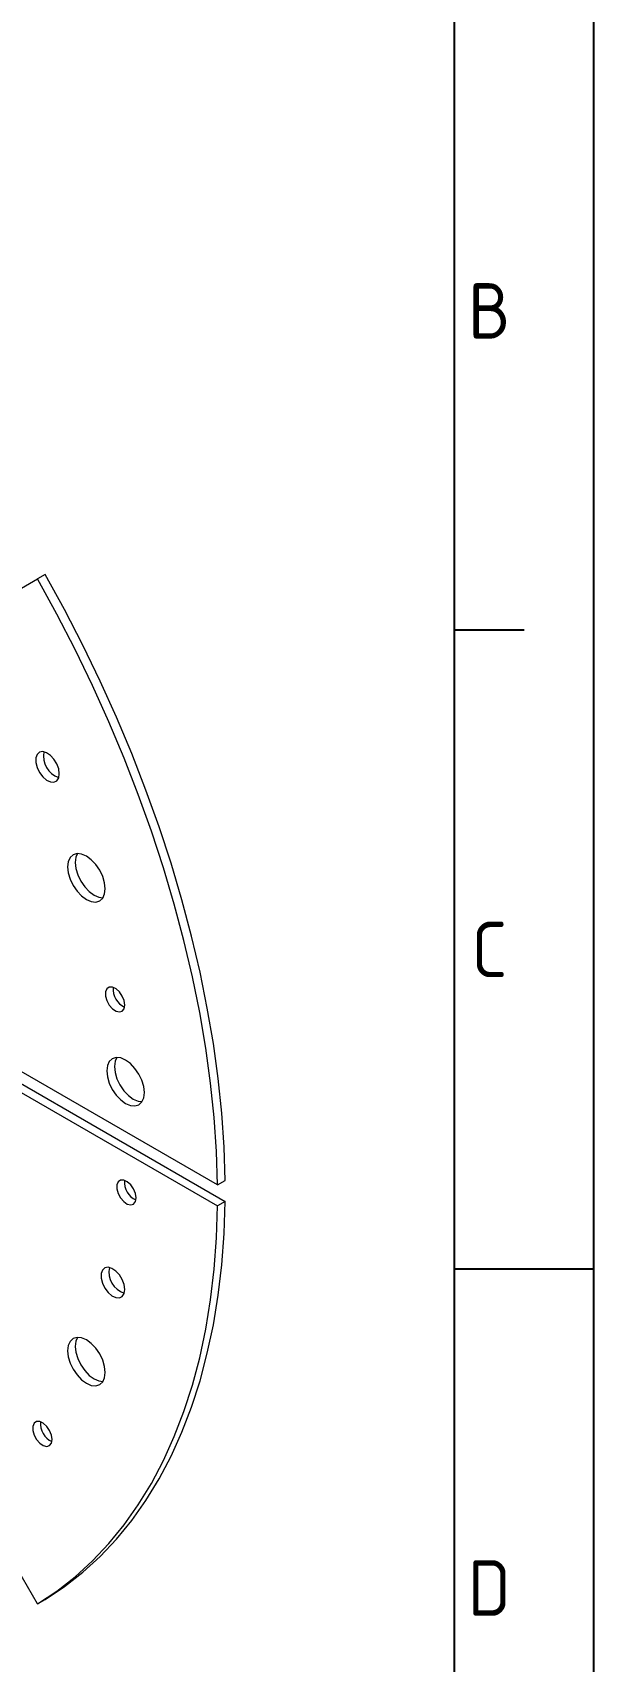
# Model space of a CAD drawing. Header units: millimetres. Extents: x 1404 to 2252, y 1260 to 1860.
# Drawn here: x 2169.9 to 2251.5, y 1502.9 to 1739.6 of the extents above; entities that cross this region are included whole.
import ezdxf
from ezdxf.enums import TextEntityAlignment as Align

# ---------------------------------------------------------------- set-up
doc = ezdxf.new("R2010")
doc.units = ezdxf.units.MM
doc.linetypes.add('ACAD_ISO05W100', pattern=[33, 24, -3, 0, -3, 0, -3])
doc.layers.add('AM_BOR', color=2, linetype='ACAD_ISO05W100', lineweight=35)
doc.styles.add('ACISOTS', font='isocp.shx', dxfattribs={"height": 1})

# ---------------------------------------------------------------- blocks, each defined once
blk = doc.blocks.new('A3 ZTL')
blk.add_line((401.17, 9.78), (401.17, 280.82))
at = {"layer": 'AM_BOR', "color": 135, "linetype": 'Continuous', "lineweight": 25}
blk.add_line((410.96, 290.61), (410.96, 0), dxfattribs=at)
at = {"layer": 'AM_BOR', "color": 135, "lineweight": 25}
for p, q in [((406.07, 190.31), (401.17, 190.31)), ((401.17, 145.3), (410.96, 145.3))]:
    blk.add_line(p, q, dxfattribs=at)
at = {"layer": 'AM_BOR', "color": 135, "lineweight": 25, "style": 'ACISOTS'}
for s, p in [('B', (403.62, 212.82)), ('C', (403.62, 167.81)), ('D', (403.62, 122.8))]:
    blk.add_text(s, height=3.91, dxfattribs=at).set_placement(p, align=Align.MIDDLE)

msp = doc.modelspace()

# ---------------------------------------------------------------- linework, layer by layer
at = {"color": 7, "linetype": 'Continuous', "lineweight": 15}
for p, q in [((2147.416, 1646.802), (2170.659, 1660.224)), ((2171.773, 1660.867), (2170.659, 1660.224)), ((2196.824, 1572.176), (2163.953, 1591.152)), ((2165.067, 1588.733), (2197.938, 1569.757)), ((2163.953, 1588.09), (2196.824, 1569.114)), ((2196.824, 1572.176), (2197.938, 1572.819)), ((2197.938, 1569.757), (2196.824, 1569.114)), ((2170.659, 1511.275), (2147.416, 1551.534)), ((2170.659, 1511.275), (2171.773, 1511.918))]:
    msp.add_line(p, q, dxfattribs=at)
at = {"color": 7, "linetype": 'Continuous', "lineweight": 15, "flags": 128}
for points in [[(2196.824, 1572.176), (2196.673, 1577.016), (2196.34, 1581.95), (2195.823, 1586.967), (2195.126, 1592.058), (2194.249, 1597.212), (2193.193, 1602.419), (2191.961, 1607.669), (2190.556, 1612.951), (2188.98, 1618.256), (2187.236, 1623.572), (2185.327, 1628.889), (2183.258, 1634.196), (2181.033, 1639.484), (2178.655, 1644.741), (2176.13, 1649.956), (2173.463, 1655.121), (2170.659, 1660.224)], [(2197.938, 1572.819), (2197.787, 1577.659), (2197.453, 1582.593), (2196.937, 1587.61), (2196.24, 1592.7), (2195.362, 1597.854), (2194.307, 1603.062), (2193.075, 1608.312), (2191.67, 1613.594), (2190.093, 1618.899), (2188.349, 1624.215), (2186.441, 1629.532), (2184.372, 1634.839), (2182.146, 1640.127), (2179.769, 1645.383), (2177.244, 1650.599), (2174.577, 1655.764), (2171.773, 1660.867)], [(2173.841, 1631.91), (2173.748, 1632.61), (2173.478, 1633.342), (2173.061, 1634.027), (2172.541, 1634.59), (2171.976, 1634.97), (2171.426, 1635.127), (2170.951, 1635.043), (2170.602, 1634.727), (2170.418, 1634.214), (2170.418, 1633.558), (2170.602, 1632.832), (2170.951, 1632.114), (2171.426, 1631.482), (2171.976, 1631.003), (2172.541, 1630.731), (2173.061, 1630.694), (2173.478, 1630.897), (2173.748, 1631.317), (2173.841, 1631.91)], [(2180.516, 1615.213), (2180.423, 1616.083), (2180.15, 1617.001), (2179.716, 1617.905), (2179.151, 1618.732), (2178.492, 1619.428), (2177.785, 1619.943), (2177.078, 1620.244), (2176.419, 1620.309), (2175.854, 1620.134), (2175.42, 1619.732), (2175.147, 1619.129), (2175.054, 1618.366), (2175.147, 1617.496), (2175.42, 1616.578), (2175.854, 1615.674), (2176.419, 1614.846), (2177.078, 1614.151), (2177.785, 1613.636), (2178.492, 1613.335), (2179.151, 1613.27), (2179.716, 1613.444), (2180.15, 1613.847), (2180.423, 1614.45), (2180.516, 1615.213)], [(2176.493, 1620.314), (2176.261, 1619.772), (2176.167, 1619.009), (2176.261, 1618.139), (2176.533, 1617.221), (2176.967, 1616.317), (2177.533, 1615.489), (2178.192, 1614.794), (2178.899, 1614.278), (2179.606, 1613.978), (2180.191, 1613.908)], [(2183.36, 1598.3), (2183.265, 1598.941), (2182.993, 1599.605), (2182.581, 1600.202), (2182.084, 1600.652), (2181.57, 1600.894), (2181.108, 1600.895), (2180.76, 1600.655), (2180.573, 1600.207), (2180.573, 1599.61), (2180.76, 1598.946), (2181.108, 1598.305), (2181.57, 1597.772), (2182.084, 1597.42), (2182.581, 1597.297), (2182.993, 1597.418), (2183.265, 1597.768), (2183.36, 1598.3)], [(2186.205, 1585.579), (2186.112, 1586.449), (2185.839, 1587.368), (2185.405, 1588.271), (2184.84, 1589.099), (2184.181, 1589.794), (2183.474, 1590.31), (2182.767, 1590.611), (2182.108, 1590.676), (2181.543, 1590.501), (2181.109, 1590.098), (2180.836, 1589.495), (2180.743, 1588.733), (2180.836, 1587.863), (2181.109, 1586.945), (2181.543, 1586.041), (2182.108, 1585.213), (2182.767, 1584.518), (2183.474, 1584.002), (2184.181, 1583.702), (2184.84, 1583.636), (2185.405, 1583.811), (2185.839, 1584.214), (2186.112, 1584.817), (2186.205, 1585.579)], [(2182.182, 1590.681), (2181.95, 1590.138), (2181.857, 1589.376), (2181.95, 1588.506), (2182.222, 1587.587), (2182.657, 1586.684), (2183.222, 1585.856), (2183.881, 1585.161), (2184.588, 1584.645), (2185.295, 1584.344), (2185.88, 1584.274)], [(2185, 1570.263), (2184.906, 1570.904), (2184.634, 1571.568), (2184.222, 1572.166), (2183.725, 1572.615), (2183.21, 1572.857), (2182.748, 1572.858), (2182.4, 1572.619), (2182.214, 1572.17), (2182.214, 1571.574), (2182.4, 1570.91), (2182.748, 1570.268), (2183.21, 1569.735), (2183.725, 1569.384), (2184.222, 1569.26), (2184.634, 1569.382), (2184.906, 1569.732), (2185, 1570.263)], [(2171.773, 1511.918), (2174.577, 1513.783), (2177.244, 1515.869), (2179.769, 1518.169), (2182.146, 1520.681), (2184.372, 1523.399), (2186.441, 1526.318), (2188.349, 1529.431), (2190.093, 1532.734), (2191.67, 1536.218), (2193.075, 1539.878), (2194.307, 1543.706), (2195.362, 1547.694), (2196.24, 1551.835), (2196.937, 1556.121), (2197.453, 1560.542), (2197.787, 1565.09), (2197.938, 1569.757)], [(2170.659, 1511.275), (2173.463, 1513.14), (2176.13, 1515.226), (2178.655, 1517.526), (2181.033, 1520.038), (2183.258, 1522.756), (2185.327, 1525.675), (2187.236, 1528.788), (2188.98, 1532.091), (2190.556, 1535.575), (2191.961, 1539.235), (2193.193, 1543.063), (2194.249, 1547.051), (2195.126, 1551.192), (2195.823, 1555.478), (2196.34, 1559.899), (2196.673, 1564.447), (2196.824, 1569.114)], [(2183.366, 1556.97), (2183.273, 1557.67), (2183.002, 1558.402), (2182.585, 1559.087), (2182.065, 1559.65), (2181.5, 1560.03), (2180.95, 1560.187), (2180.475, 1560.103), (2180.127, 1559.787), (2179.942, 1559.274), (2179.942, 1558.618), (2180.127, 1557.892), (2180.475, 1557.174), (2180.95, 1556.542), (2181.5, 1556.063), (2182.065, 1555.791), (2182.585, 1555.754), (2183.002, 1555.957), (2183.273, 1556.377), (2183.366, 1556.97)], [(2180.516, 1544.906), (2180.423, 1545.776), (2180.15, 1546.694), (2179.716, 1547.597), (2179.151, 1548.425), (2178.492, 1549.121), (2177.785, 1549.636), (2177.078, 1549.937), (2176.419, 1550.002), (2175.854, 1549.827), (2175.42, 1549.425), (2175.147, 1548.821), (2175.054, 1548.059), (2175.147, 1547.189), (2175.42, 1546.271), (2175.854, 1545.367), (2176.419, 1544.539), (2177.078, 1543.844), (2177.785, 1543.328), (2178.492, 1543.028), (2179.151, 1542.963), (2179.716, 1543.137), (2180.15, 1543.54), (2180.423, 1544.143), (2180.516, 1544.906)], [(2176.493, 1550.007), (2176.261, 1549.464), (2176.167, 1548.702), (2176.261, 1547.832), (2176.533, 1546.914), (2176.967, 1546.01), (2177.533, 1545.182), (2178.192, 1544.487), (2178.899, 1543.971), (2179.606, 1543.671), (2180.191, 1543.601)], [(2172.788, 1535.164), (2172.693, 1535.805), (2172.421, 1536.469), (2172.009, 1537.066), (2171.512, 1537.516), (2170.998, 1537.758), (2170.535, 1537.759), (2170.187, 1537.519), (2170.001, 1537.071), (2170.001, 1536.475), (2170.187, 1535.811), (2170.535, 1535.169), (2170.998, 1534.636), (2171.512, 1534.284), (2172.009, 1534.161), (2172.421, 1534.282), (2172.693, 1534.633), (2172.788, 1535.164)]]:
    msp.add_lwpolyline(points, dxfattribs=at)
at = {"color": 7, "linetype": 'Continuous', "lineweight": 15}
for centre, radius, start, end in [((2174.835, 1634.473), 3.305, 168.99567, 250.99895), ((2184.438, 1600.545), 2.767, 173.49397, 246.50065), ((2186.078, 1572.508), 2.767, 173.49397, 246.50065), ((2184.359, 1559.533), 3.305, 168.99567, 250.99895), ((2173.866, 1537.409), 2.767, 173.49397, 246.50065)]:
    msp.add_arc(centre, radius, start, end, dxfattribs=at)

# ---------------------------------------------------------------- block references
at = {"linetype": 'ByBlock', "lineweight": 0, "xscale": 2.061885375, "yscale": 2.061885375, "zscale": 2.061885375}
msp.add_blockref('A3 ZTL', (1404.155, 1260.384), dxfattribs=at)

doc.saveas('drawing.dxf')
